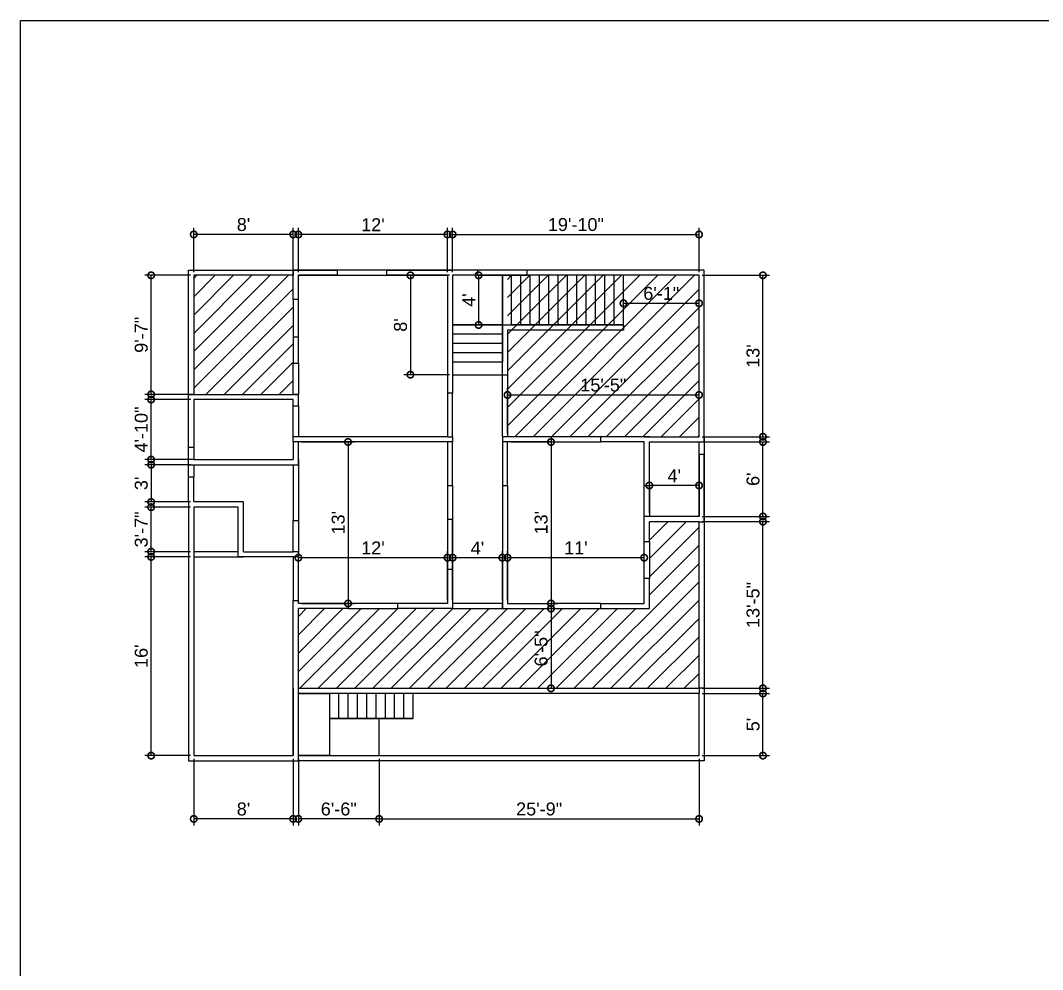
# Model space of a CAD drawing. Header units: feet. Extents: x -13107 to 0, y -39 to 1832.
# Drawn here: x -7755 to -6768, y 915 to 1832 of the extents above; entities that cross this region are included whole.
import ezdxf

# ---------------------------------------------------------------- set-up
doc = ezdxf.new("R2010")
doc.units = ezdxf.units.FT
doc.header["$MEASUREMENT"] = 0
for name, color, linetype in [('2d ciling', 52, 'Continuous'), ('2d doors', 82, 'Continuous'), ('2d stairs', 220, 'Continuous'), ('2d walls', 9, 'Continuous'), ('2d windows', 150, 'Continuous'), ('dimentions', 230, 'Continuous'), ('hatches', 40, 'Continuous')]:
    doc.layers.add(name, color=color, linetype=linetype)
doc.styles.get("Standard").update_dxf_attribs({"font": 'arial.ttf'})
doc.dimstyles.new('dimentions', dxfattribs={"dimscale": 5, "dimtxt": 2.5, "dimasz": 2.5, "dimexe": 1.25, "dimexo": 0.625, "dimtad": 1, "dimdec": 4, "dimzin": 0, "dimdsep": 46, "dimlunit": 4, "dimtxsty": 'Standard', "dimblk": 'DOTSMALL', "dimcen": 2.5, "dimadec": 0, "dimazin": 0, "dimtfac": 1, "dimtdec": 4, "dimtofl": 0, "dimtmove": 0, "dimatfit": 3, "dimfxl": 1, "dimtolj": 1, "dimtzin": 0, "dimarcsym": 0})
pattern_1 = [(45, (9353.665, 966.415), (-8.838835, 8.838835), [])]

# ---------------------------------------------------------------- blocks, each defined once
blk = doc.blocks.new('_DotSmall')
at = {"color": 0, "linetype": 'ByBlock', "const_width": 0.5}
blk.add_lwpolyline([(-0.0625, 0, 1), (0.0625, 0, 1)], format="xyb", close=True, dxfattribs=at)
blk = doc.blocks.new('*D164')
at = {"layer": 'Defpoints', "color": 0, "transparency": 16777216}
for p in [(-7408.25, 1121.8), (-7099.25, 1121.8), (-7099.25, 1060.64)]:
    blk.add_point(p, dxfattribs=at)
at = {"layer": 'dimentions', "color": 0, "lineweight": -2, "transparency": 16777216}
for p, q in [((-7408.25, 1118.67), (-7408.25, 1054.39)), ((-7099.25, 1118.67), (-7099.25, 1054.39)), ((-7408.25, 1060.64), (-7099.25, 1060.64))]:
    blk.add_line(p, q, dxfattribs=at)
at = {"layer": 'dimentions', "color": 0, "lineweight": -2, "transparency": 16777216, "xscale": 12.5, "yscale": 12.5, "zscale": 12.5, "rotation": 180}
blk.add_blockref('_DotSmall', (-7408.25, 1060.64), dxfattribs=at)
at = {"layer": 'dimentions', "color": 0, "lineweight": -2, "transparency": 16777216, "xscale": 12.5, "yscale": 12.5, "zscale": 12.5}
blk.add_blockref('_DotSmall', (-7099.25, 1060.64), dxfattribs=at)
at = {"layer": 'dimentions', "color": 0, "transparency": 16777216, "insert": (-7253.75, 1070.15), "char_height": 12.5, "attachment_point": 5}
blk.add_mtext('\\A1;25\'-9"', dxfattribs=at)
blk = doc.blocks.new('*D165')
at = {"layer": 'Defpoints', "color": 0, "transparency": 16777216}
for p in [(-7587.25, 1121.8), (-7491.25, 1121.8), (-7587.25, 1060.64)]:
    blk.add_point(p, dxfattribs=at)
at = {"layer": 'dimentions', "color": 0, "lineweight": -2, "transparency": 16777216}
for p, q in [((-7587.25, 1118.67), (-7587.25, 1054.39)), ((-7491.25, 1118.67), (-7491.25, 1054.39)), ((-7491.25, 1060.64), (-7587.25, 1060.64))]:
    blk.add_line(p, q, dxfattribs=at)
at = {"layer": 'dimentions', "color": 0, "lineweight": -2, "transparency": 16777216, "xscale": 12.5, "yscale": 12.5, "zscale": 12.5, "rotation": 180}
blk.add_blockref('_DotSmall', (-7587.25, 1060.64), dxfattribs=at)
at = {"layer": 'dimentions', "color": 0, "lineweight": -2, "transparency": 16777216, "xscale": 12.5, "yscale": 12.5, "zscale": 12.5}
blk.add_blockref('_DotSmall', (-7491.25, 1060.64), dxfattribs=at)
at = {"layer": 'dimentions', "color": 0, "transparency": 16777216, "insert": (-7539.25, 1070.15), "char_height": 12.5, "attachment_point": 5}
blk.add_mtext("\\A1;8'", dxfattribs=at)
blk = doc.blocks.new('*D166')
at = {"layer": 'Defpoints', "color": 0, "transparency": 16777216}
for p in [(-7099.25, 1181.8), (-7037.59, 1181.8), (-7099.25, 1121.8)]:
    blk.add_point(p, dxfattribs=at)
at = {"layer": 'dimentions', "color": 0, "lineweight": -2, "transparency": 16777216}
for p, q in [((-7096.13, 1181.8), (-7031.34, 1181.8)), ((-7037.59, 1121.8), (-7037.59, 1181.8)), ((-7096.13, 1121.8), (-7031.34, 1121.8))]:
    blk.add_line(p, q, dxfattribs=at)
at = {"layer": 'dimentions', "color": 0, "lineweight": -2, "transparency": 16777216, "xscale": 12.5, "yscale": 12.5, "zscale": 12.5}
for p, rotation in [((-7037.59, 1181.8), 90), ((-7037.59, 1121.8), 270)]:
    blk.add_blockref('_DotSmall', p, dxfattribs=dict(at, rotation=rotation))
at = {"layer": 'dimentions', "color": 0, "transparency": 16777216, "insert": (-7047.07, 1151.8), "char_height": 12.5, "attachment_point": 5, "rotation": 90}
blk.add_mtext("\\A1;5'", dxfattribs=at)
blk = doc.blocks.new('*D167')
at = {"layer": 'Defpoints', "color": 0, "transparency": 16777216}
for p in [(-7099.25, 1347.8), (-7037.59, 1347.8), (-7099.25, 1186.8)]:
    blk.add_point(p, dxfattribs=at)
at = {"layer": 'dimentions', "color": 0, "lineweight": -2, "transparency": 16777216}
for p, q in [((-7096.13, 1347.8), (-7031.34, 1347.8)), ((-7037.59, 1186.8), (-7037.59, 1347.8)), ((-7096.13, 1186.8), (-7031.34, 1186.8))]:
    blk.add_line(p, q, dxfattribs=at)
at = {"layer": 'dimentions', "color": 0, "lineweight": -2, "transparency": 16777216, "xscale": 12.5, "yscale": 12.5, "zscale": 12.5}
for p, rotation in [((-7037.59, 1347.8), 90), ((-7037.59, 1186.8), 270)]:
    blk.add_blockref('_DotSmall', p, dxfattribs=dict(at, rotation=rotation))
at = {"layer": 'dimentions', "color": 0, "transparency": 16777216, "insert": (-7047.1, 1267.3), "char_height": 12.5, "attachment_point": 5, "rotation": 90}
blk.add_mtext('\\A1;13\'-5"', dxfattribs=at)
blk = doc.blocks.new('*D168')
at = {"layer": 'Defpoints', "color": 0, "transparency": 16777216}
for p in [(-7099.25, 1424.8), (-7037.59, 1424.8), (-7099.25, 1352.8)]:
    blk.add_point(p, dxfattribs=at)
at = {"layer": 'dimentions', "color": 0, "lineweight": -2, "transparency": 16777216}
for p, q in [((-7096.13, 1424.8), (-7031.34, 1424.8)), ((-7037.59, 1352.8), (-7037.59, 1424.8)), ((-7096.13, 1352.8), (-7031.34, 1352.8))]:
    blk.add_line(p, q, dxfattribs=at)
at = {"layer": 'dimentions', "color": 0, "lineweight": -2, "transparency": 16777216, "xscale": 12.5, "yscale": 12.5, "zscale": 12.5}
for p, rotation in [((-7037.59, 1424.8), 90), ((-7037.59, 1352.8), 270)]:
    blk.add_blockref('_DotSmall', p, dxfattribs=dict(at, rotation=rotation))
at = {"layer": 'dimentions', "color": 0, "transparency": 16777216, "insert": (-7047.1, 1388.8), "char_height": 12.5, "attachment_point": 5, "rotation": 90}
blk.add_mtext("\\A1;6'", dxfattribs=at)
blk = doc.blocks.new('*D169')
at = {"layer": 'Defpoints', "color": 0, "transparency": 16777216}
for p in [(-7099.25, 1585.8), (-7037.59, 1585.8), (-7099.25, 1429.8)]:
    blk.add_point(p, dxfattribs=at)
at = {"layer": 'dimentions', "color": 0, "lineweight": -2, "transparency": 16777216}
for p, q in [((-7096.13, 1585.8), (-7031.34, 1585.8)), ((-7037.59, 1429.8), (-7037.59, 1585.8)), ((-7096.13, 1429.8), (-7031.34, 1429.8))]:
    blk.add_line(p, q, dxfattribs=at)
at = {"layer": 'dimentions', "color": 0, "lineweight": -2, "transparency": 16777216, "xscale": 12.5, "yscale": 12.5, "zscale": 12.5}
for p, rotation in [((-7037.59, 1585.8), 90), ((-7037.59, 1429.8), 270)]:
    blk.add_blockref('_DotSmall', p, dxfattribs=dict(at, rotation=rotation))
at = {"layer": 'dimentions', "color": 0, "transparency": 16777216, "insert": (-7047.1, 1507.8), "char_height": 12.5, "attachment_point": 5, "rotation": 90}
blk.add_mtext("\\A1;13'", dxfattribs=at)
blk = doc.blocks.new('*D170')
at = {"layer": 'Defpoints', "color": 0, "transparency": 16777216}
for p in [(-7284.25, 1312.99), (-7284.25, 1268.8), (-7152.25, 1268.8)]:
    blk.add_point(p, dxfattribs=at)
at = {"layer": 'dimentions', "color": 0, "lineweight": -2, "transparency": 16777216}
for p, q in [((-7284.25, 1271.92), (-7284.25, 1319.24)), ((-7152.25, 1312.99), (-7284.25, 1312.99)), ((-7152.25, 1271.92), (-7152.25, 1319.24))]:
    blk.add_line(p, q, dxfattribs=at)
at = {"layer": 'dimentions', "color": 0, "lineweight": -2, "transparency": 16777216, "xscale": 12.5, "yscale": 12.5, "zscale": 12.5, "rotation": 180}
blk.add_blockref('_DotSmall', (-7284.25, 1312.99), dxfattribs=at)
at = {"layer": 'dimentions', "color": 0, "lineweight": -2, "transparency": 16777216, "xscale": 12.5, "yscale": 12.5, "zscale": 12.5}
blk.add_blockref('_DotSmall', (-7152.25, 1312.99), dxfattribs=at)
at = {"layer": 'dimentions', "color": 0, "transparency": 16777216, "insert": (-7218.25, 1322.39), "char_height": 12.5, "attachment_point": 5}
blk.add_mtext("\\A1;11'", dxfattribs=at)
blk = doc.blocks.new('*D171')
at = {"layer": 'Defpoints', "color": 0, "transparency": 16777216}
for p in [(-7284.25, 1424.8), (-7284.25, 1268.8), (-7242.25, 1268.8)]:
    blk.add_point(p, dxfattribs=at)
at = {"layer": 'dimentions', "color": 0, "lineweight": -2, "transparency": 16777216}
for p, q in [((-7281.13, 1424.8), (-7236, 1424.8)), ((-7242.25, 1424.8), (-7242.25, 1268.8)), ((-7281.13, 1268.8), (-7236, 1268.8))]:
    blk.add_line(p, q, dxfattribs=at)
at = {"layer": 'dimentions', "color": 0, "lineweight": -2, "transparency": 16777216, "xscale": 12.5, "yscale": 12.5, "zscale": 12.5}
for p, rotation in [((-7242.25, 1424.8), 90), ((-7242.25, 1268.8), 270)]:
    blk.add_blockref('_DotSmall', p, dxfattribs=dict(at, rotation=rotation))
at = {"layer": 'dimentions', "color": 0, "transparency": 16777216, "insert": (-7251.76, 1346.8), "char_height": 12.5, "attachment_point": 5, "rotation": 90}
blk.add_mtext("\\A1;13'", dxfattribs=at)
blk = doc.blocks.new('*D172')
at = {"layer": 'Defpoints', "color": 0, "transparency": 16777216}
for p in [(-7337.25, 1312.99), (-7337.25, 1268.8), (-7289.25, 1268.8)]:
    blk.add_point(p, dxfattribs=at)
at = {"layer": 'dimentions', "color": 0, "lineweight": -2, "transparency": 16777216}
for p, q in [((-7337.25, 1271.92), (-7337.25, 1319.24)), ((-7289.25, 1312.99), (-7337.25, 1312.99)), ((-7289.25, 1271.92), (-7289.25, 1319.24))]:
    blk.add_line(p, q, dxfattribs=at)
at = {"layer": 'dimentions', "color": 0, "lineweight": -2, "transparency": 16777216, "xscale": 12.5, "yscale": 12.5, "zscale": 12.5, "rotation": 180}
blk.add_blockref('_DotSmall', (-7337.25, 1312.99), dxfattribs=at)
at = {"layer": 'dimentions', "color": 0, "lineweight": -2, "transparency": 16777216, "xscale": 12.5, "yscale": 12.5, "zscale": 12.5}
blk.add_blockref('_DotSmall', (-7289.25, 1312.99), dxfattribs=at)
at = {"layer": 'dimentions', "color": 0, "transparency": 16777216, "insert": (-7313.25, 1322.36), "char_height": 12.5, "attachment_point": 5}
blk.add_mtext("\\A1;4'", dxfattribs=at)
blk = doc.blocks.new('*D173')
at = {"layer": 'Defpoints', "color": 0, "transparency": 16777216}
for p in [(-7486.25, 1312.99), (-7486.25, 1268.8), (-7342.25, 1268.8)]:
    blk.add_point(p, dxfattribs=at)
at = {"layer": 'dimentions', "color": 0, "lineweight": -2, "transparency": 16777216}
for p, q in [((-7486.25, 1271.92), (-7486.25, 1319.24)), ((-7342.25, 1312.99), (-7486.25, 1312.99)), ((-7342.25, 1271.92), (-7342.25, 1319.24))]:
    blk.add_line(p, q, dxfattribs=at)
at = {"layer": 'dimentions', "color": 0, "lineweight": -2, "transparency": 16777216, "xscale": 12.5, "yscale": 12.5, "zscale": 12.5, "rotation": 180}
blk.add_blockref('_DotSmall', (-7486.25, 1312.99), dxfattribs=at)
at = {"layer": 'dimentions', "color": 0, "lineweight": -2, "transparency": 16777216, "xscale": 12.5, "yscale": 12.5, "zscale": 12.5}
blk.add_blockref('_DotSmall', (-7342.25, 1312.99), dxfattribs=at)
at = {"layer": 'dimentions', "color": 0, "transparency": 16777216, "insert": (-7414.25, 1322.39), "char_height": 12.5, "attachment_point": 5}
blk.add_mtext("\\A1;12'", dxfattribs=at)
blk = doc.blocks.new('*D174')
at = {"layer": 'Defpoints', "color": 0, "transparency": 16777216}
for p in [(-7486.25, 1424.8), (-7486.25, 1268.8), (-7438.25, 1268.8)]:
    blk.add_point(p, dxfattribs=at)
at = {"layer": 'dimentions', "color": 0, "lineweight": -2, "transparency": 16777216}
for p, q in [((-7483.13, 1424.8), (-7432, 1424.8)), ((-7438.25, 1424.8), (-7438.25, 1268.8)), ((-7483.13, 1268.8), (-7432, 1268.8))]:
    blk.add_line(p, q, dxfattribs=at)
at = {"layer": 'dimentions', "color": 0, "lineweight": -2, "transparency": 16777216, "xscale": 12.5, "yscale": 12.5, "zscale": 12.5}
for p, rotation in [((-7438.25, 1424.8), 90), ((-7438.25, 1268.8), 270)]:
    blk.add_blockref('_DotSmall', p, dxfattribs=dict(at, rotation=rotation))
at = {"layer": 'dimentions', "color": 0, "transparency": 16777216, "insert": (-7447.76, 1346.8), "char_height": 12.5, "attachment_point": 5, "rotation": 90}
blk.add_mtext("\\A1;13'", dxfattribs=at)
blk = doc.blocks.new('*D175')
at = {"layer": 'Defpoints', "color": 0, "transparency": 16777216}
for p in [(-7289.25, 1263.8), (-7289.25, 1186.8), (-7242.25, 1186.8)]:
    blk.add_point(p, dxfattribs=at)
at = {"layer": 'dimentions', "color": 0, "lineweight": -2, "transparency": 16777216}
for p, q in [((-7286.13, 1263.8), (-7236, 1263.8)), ((-7242.25, 1263.8), (-7242.25, 1186.8)), ((-7286.13, 1186.8), (-7236, 1186.8))]:
    blk.add_line(p, q, dxfattribs=at)
at = {"layer": 'dimentions', "color": 0, "lineweight": -2, "transparency": 16777216, "xscale": 12.5, "yscale": 12.5, "zscale": 12.5}
for p, rotation in [((-7242.25, 1263.8), 90), ((-7242.25, 1186.8), 270)]:
    blk.add_blockref('_DotSmall', p, dxfattribs=dict(at, rotation=rotation))
at = {"layer": 'dimentions', "color": 0, "transparency": 16777216, "insert": (-7251.76, 1225.3), "char_height": 12.5, "attachment_point": 5, "rotation": 90}
blk.add_mtext('\\A1;6\'-5"', dxfattribs=at)
blk = doc.blocks.new('*D176')
at = {"layer": 'Defpoints', "color": 0, "transparency": 16777216}
for p in [(-7486.25, 1121.8), (-7408.25, 1121.8), (-7486.25, 1060.64)]:
    blk.add_point(p, dxfattribs=at)
at = {"layer": 'dimentions', "color": 0, "lineweight": -2, "transparency": 16777216}
for p, q in [((-7486.25, 1118.67), (-7486.25, 1054.39)), ((-7408.25, 1118.67), (-7408.25, 1054.39)), ((-7408.25, 1060.64), (-7486.25, 1060.64))]:
    blk.add_line(p, q, dxfattribs=at)
at = {"layer": 'dimentions', "color": 0, "lineweight": -2, "transparency": 16777216, "xscale": 12.5, "yscale": 12.5, "zscale": 12.5, "rotation": 180}
blk.add_blockref('_DotSmall', (-7486.25, 1060.64), dxfattribs=at)
at = {"layer": 'dimentions', "color": 0, "lineweight": -2, "transparency": 16777216, "xscale": 12.5, "yscale": 12.5, "zscale": 12.5}
blk.add_blockref('_DotSmall', (-7408.25, 1060.64), dxfattribs=at)
at = {"layer": 'dimentions', "color": 0, "transparency": 16777216, "insert": (-7447.25, 1070.15), "char_height": 12.5, "attachment_point": 5}
blk.add_mtext('\\A1;6\'-6"', dxfattribs=at)
blk = doc.blocks.new('*D177')
at = {"layer": 'Defpoints', "color": 0, "transparency": 16777216}
for p in [(-7628.43, 1313.8), (-7587.25, 1313.8), (-7587.25, 1121.8)]:
    blk.add_point(p, dxfattribs=at)
at = {"layer": 'dimentions', "color": 0, "lineweight": -2, "transparency": 16777216}
for p, q in [((-7590.38, 1313.8), (-7634.68, 1313.8)), ((-7628.43, 1121.8), (-7628.43, 1313.8)), ((-7590.38, 1121.8), (-7634.68, 1121.8))]:
    blk.add_line(p, q, dxfattribs=at)
at = {"layer": 'dimentions', "color": 0, "lineweight": -2, "transparency": 16777216, "xscale": 12.5, "yscale": 12.5, "zscale": 12.5}
for p, rotation in [((-7628.43, 1313.8), 90), ((-7628.43, 1121.8), 270)]:
    blk.add_blockref('_DotSmall', p, dxfattribs=dict(at, rotation=rotation))
at = {"layer": 'dimentions', "color": 0, "transparency": 16777216, "insert": (-7637.94, 1217.8), "char_height": 12.5, "attachment_point": 5, "rotation": 90}
blk.add_mtext("\\A1;16'", dxfattribs=at)
blk = doc.blocks.new('*D178')
at = {"layer": 'Defpoints', "color": 0, "transparency": 16777216}
for p in [(-7587.25, 1625.27), (-7587.25, 1585.8), (-7491.25, 1585.8)]:
    blk.add_point(p, dxfattribs=at)
at = {"layer": 'dimentions', "color": 0, "lineweight": -2, "transparency": 16777216}
for p, q in [((-7587.25, 1588.92), (-7587.25, 1631.52)), ((-7491.25, 1588.92), (-7491.25, 1631.52)), ((-7491.25, 1625.27), (-7587.25, 1625.27))]:
    blk.add_line(p, q, dxfattribs=at)
at = {"layer": 'dimentions', "color": 0, "lineweight": -2, "transparency": 16777216, "xscale": 12.5, "yscale": 12.5, "zscale": 12.5, "rotation": 180}
blk.add_blockref('_DotSmall', (-7587.25, 1625.27), dxfattribs=at)
at = {"layer": 'dimentions', "color": 0, "lineweight": -2, "transparency": 16777216, "xscale": 12.5, "yscale": 12.5, "zscale": 12.5}
blk.add_blockref('_DotSmall', (-7491.25, 1625.27), dxfattribs=at)
at = {"layer": 'dimentions', "color": 0, "transparency": 16777216, "insert": (-7539.25, 1634.77), "char_height": 12.5, "attachment_point": 5}
blk.add_mtext("\\A1;8'", dxfattribs=at)
blk = doc.blocks.new('*D179')
at = {"layer": 'Defpoints', "color": 0, "transparency": 16777216}
for p in [(-7486.25, 1625.27), (-7486.25, 1585.8), (-7342.25, 1585.8)]:
    blk.add_point(p, dxfattribs=at)
at = {"layer": 'dimentions', "color": 0, "lineweight": -2, "transparency": 16777216}
for p, q in [((-7486.25, 1588.92), (-7486.25, 1631.52)), ((-7342.25, 1588.92), (-7342.25, 1631.52)), ((-7342.25, 1625.27), (-7486.25, 1625.27))]:
    blk.add_line(p, q, dxfattribs=at)
at = {"layer": 'dimentions', "color": 0, "lineweight": -2, "transparency": 16777216, "xscale": 12.5, "yscale": 12.5, "zscale": 12.5, "rotation": 180}
blk.add_blockref('_DotSmall', (-7486.25, 1625.27), dxfattribs=at)
at = {"layer": 'dimentions', "color": 0, "lineweight": -2, "transparency": 16777216, "xscale": 12.5, "yscale": 12.5, "zscale": 12.5}
blk.add_blockref('_DotSmall', (-7342.25, 1625.27), dxfattribs=at)
at = {"layer": 'dimentions', "color": 0, "transparency": 16777216, "insert": (-7414.25, 1634.67), "char_height": 12.5, "attachment_point": 5}
blk.add_mtext("\\A1;12'", dxfattribs=at)
blk = doc.blocks.new('*D180')
at = {"layer": 'Defpoints', "color": 0, "transparency": 16777216}
for p in [(-7099.25, 1625.27), (-7337.25, 1585.8), (-7099.25, 1585.8)]:
    blk.add_point(p, dxfattribs=at)
at = {"layer": 'dimentions', "color": 0, "lineweight": -2, "transparency": 16777216}
for p, q in [((-7337.25, 1588.92), (-7337.25, 1631.52)), ((-7099.25, 1588.92), (-7099.25, 1631.52)), ((-7337.25, 1625.27), (-7099.25, 1625.27))]:
    blk.add_line(p, q, dxfattribs=at)
at = {"layer": 'dimentions', "color": 0, "lineweight": -2, "transparency": 16777216, "xscale": 12.5, "yscale": 12.5, "zscale": 12.5, "rotation": 180}
blk.add_blockref('_DotSmall', (-7337.25, 1625.27), dxfattribs=at)
at = {"layer": 'dimentions', "color": 0, "lineweight": -2, "transparency": 16777216, "xscale": 12.5, "yscale": 12.5, "zscale": 12.5}
blk.add_blockref('_DotSmall', (-7099.25, 1625.27), dxfattribs=at)
at = {"layer": 'dimentions', "color": 0, "transparency": 16777216, "insert": (-7218.25, 1634.77), "char_height": 12.5, "attachment_point": 5}
blk.add_mtext('\\A1;19\'-10"', dxfattribs=at)
blk = doc.blocks.new('*D181')
at = {"layer": 'Defpoints', "color": 0, "transparency": 16777216}
for p in [(-7337.25, 1585.8), (-7378.04, 1489.8), (-7337.25, 1489.8)]:
    blk.add_point(p, dxfattribs=at)
at = {"layer": 'dimentions', "color": 0, "lineweight": -2, "transparency": 16777216}
for p, q in [((-7340.38, 1585.8), (-7384.29, 1585.8)), ((-7378.04, 1585.8), (-7378.04, 1489.8)), ((-7340.38, 1489.8), (-7384.29, 1489.8))]:
    blk.add_line(p, q, dxfattribs=at)
at = {"layer": 'dimentions', "color": 0, "lineweight": -2, "transparency": 16777216, "xscale": 12.5, "yscale": 12.5, "zscale": 12.5}
for p, rotation in [((-7378.04, 1585.8), 90), ((-7378.04, 1489.8), 270)]:
    blk.add_blockref('_DotSmall', p, dxfattribs=dict(at, rotation=rotation))
at = {"layer": 'dimentions', "color": 0, "transparency": 16777216, "insert": (-7387.55, 1537.8), "char_height": 12.5, "attachment_point": 5, "rotation": 90}
blk.add_mtext("\\A1;8'", dxfattribs=at)
blk = doc.blocks.new('*D182')
at = {"layer": 'Defpoints', "color": 0, "transparency": 16777216}
for p in [(-7099.25, 1558.76), (-7172.25, 1532.8), (-7099.25, 1532.8)]:
    blk.add_point(p, dxfattribs=at)
at = {"layer": 'dimentions', "color": 0, "lineweight": -2, "transparency": 16777216}
for p, q in [((-7172.25, 1535.92), (-7172.25, 1565.01)), ((-7099.25, 1535.92), (-7099.25, 1565.01)), ((-7172.25, 1558.76), (-7099.25, 1558.76))]:
    blk.add_line(p, q, dxfattribs=at)
at = {"layer": 'dimentions', "color": 0, "lineweight": -2, "transparency": 16777216, "xscale": 12.5, "yscale": 12.5, "zscale": 12.5, "rotation": 180}
blk.add_blockref('_DotSmall', (-7172.25, 1558.76), dxfattribs=at)
at = {"layer": 'dimentions', "color": 0, "lineweight": -2, "transparency": 16777216, "xscale": 12.5, "yscale": 12.5, "zscale": 12.5}
blk.add_blockref('_DotSmall', (-7099.25, 1558.76), dxfattribs=at)
at = {"layer": 'dimentions', "color": 0, "transparency": 16777216, "insert": (-7135.75, 1568.27), "char_height": 12.5, "attachment_point": 5}
blk.add_mtext('\\A1;6\'-1"', dxfattribs=at)
blk = doc.blocks.new('*D183')
at = {"layer": 'Defpoints', "color": 0, "transparency": 16777216}
for p in [(-7099.25, 1470.21), (-7284.25, 1429.8), (-7099.25, 1429.8)]:
    blk.add_point(p, dxfattribs=at)
at = {"layer": 'dimentions', "color": 0, "lineweight": -2, "transparency": 16777216}
for p, q in [((-7284.25, 1432.92), (-7284.25, 1476.46)), ((-7099.25, 1432.92), (-7099.25, 1476.46)), ((-7284.25, 1470.21), (-7099.25, 1470.21))]:
    blk.add_line(p, q, dxfattribs=at)
at = {"layer": 'dimentions', "color": 0, "lineweight": -2, "transparency": 16777216, "xscale": 12.5, "yscale": 12.5, "zscale": 12.5, "rotation": 180}
blk.add_blockref('_DotSmall', (-7284.25, 1470.21), dxfattribs=at)
at = {"layer": 'dimentions', "color": 0, "lineweight": -2, "transparency": 16777216, "xscale": 12.5, "yscale": 12.5, "zscale": 12.5}
blk.add_blockref('_DotSmall', (-7099.25, 1470.21), dxfattribs=at)
at = {"layer": 'dimentions', "color": 0, "transparency": 16777216, "insert": (-7191.75, 1479.72), "char_height": 12.5, "attachment_point": 5}
blk.add_mtext('\\A1;15\'-5"', dxfattribs=at)
blk = doc.blocks.new('*D184')
at = {"layer": 'Defpoints', "color": 0, "transparency": 16777216}
for p in [(-7147.25, 1382.8), (-7147.25, 1352.8), (-7099.25, 1352.8)]:
    blk.add_point(p, dxfattribs=at)
at = {"layer": 'dimentions', "color": 0, "lineweight": -2, "transparency": 16777216}
for p, q in [((-7147.25, 1355.92), (-7147.25, 1389.05)), ((-7099.25, 1382.8), (-7147.25, 1382.8)), ((-7099.25, 1355.92), (-7099.25, 1389.05))]:
    blk.add_line(p, q, dxfattribs=at)
at = {"layer": 'dimentions', "color": 0, "lineweight": -2, "transparency": 16777216, "xscale": 12.5, "yscale": 12.5, "zscale": 12.5, "rotation": 180}
blk.add_blockref('_DotSmall', (-7147.25, 1382.8), dxfattribs=at)
at = {"layer": 'dimentions', "color": 0, "lineweight": -2, "transparency": 16777216, "xscale": 12.5, "yscale": 12.5, "zscale": 12.5}
blk.add_blockref('_DotSmall', (-7099.25, 1382.8), dxfattribs=at)
at = {"layer": 'dimentions', "color": 0, "transparency": 16777216, "insert": (-7123.25, 1392.17), "char_height": 12.5, "attachment_point": 5}
blk.add_mtext("\\A1;4'", dxfattribs=at)
blk = doc.blocks.new('*D185')
at = {"layer": 'Defpoints', "color": 0, "transparency": 16777216}
for p in [(-7289.25, 1585.8), (-7312.19, 1537.8), (-7289.25, 1537.8)]:
    blk.add_point(p, dxfattribs=at)
at = {"layer": 'dimentions', "color": 0, "lineweight": -2, "transparency": 16777216}
for p, q in [((-7292.38, 1585.8), (-7318.44, 1585.8)), ((-7312.19, 1585.8), (-7312.19, 1537.8)), ((-7292.38, 1537.8), (-7318.44, 1537.8))]:
    blk.add_line(p, q, dxfattribs=at)
at = {"layer": 'dimentions', "color": 0, "lineweight": -2, "transparency": 16777216, "xscale": 12.5, "yscale": 12.5, "zscale": 12.5}
for p, rotation in [((-7312.19, 1585.8), 90), ((-7312.19, 1537.8), 270)]:
    blk.add_blockref('_DotSmall', p, dxfattribs=dict(at, rotation=rotation))
at = {"layer": 'dimentions', "color": 0, "transparency": 16777216, "insert": (-7321.56, 1561.8), "char_height": 12.5, "attachment_point": 5, "rotation": 90}
blk.add_mtext("\\A1;4'", dxfattribs=at)
blk = doc.blocks.new('*D209')
at = {"layer": 'Defpoints', "color": 0, "transparency": 16777216}
for p in [(-7628.43, 1361.8), (-7587.25, 1361.8), (-7587.25, 1318.8)]:
    blk.add_point(p, dxfattribs=at)
at = {"layer": 'dimentions', "color": 0, "lineweight": -2, "transparency": 16777216}
for p, q in [((-7590.38, 1361.8), (-7634.68, 1361.8)), ((-7628.43, 1318.8), (-7628.43, 1361.8)), ((-7590.38, 1318.8), (-7634.68, 1318.8))]:
    blk.add_line(p, q, dxfattribs=at)
at = {"layer": 'dimentions', "color": 0, "lineweight": -2, "transparency": 16777216, "xscale": 12.5, "yscale": 12.5, "zscale": 12.5}
for p, rotation in [((-7628.43, 1361.8), 90), ((-7628.43, 1318.8), 270)]:
    blk.add_blockref('_DotSmall', p, dxfattribs=dict(at, rotation=rotation))
at = {"layer": 'dimentions', "color": 0, "transparency": 16777216, "insert": (-7637.94, 1340.3), "char_height": 12.5, "attachment_point": 5, "rotation": 90}
blk.add_mtext('\\A1;3\'-7"', dxfattribs=at)
blk = doc.blocks.new('*D210')
at = {"layer": 'Defpoints', "color": 0, "transparency": 16777216}
for p in [(-7587.25, 1402.8), (-7628.43, 1366.8), (-7587.25, 1366.8)]:
    blk.add_point(p, dxfattribs=at)
at = {"layer": 'dimentions', "color": 0, "lineweight": -2, "transparency": 16777216}
for p, q in [((-7590.38, 1402.8), (-7634.68, 1402.8)), ((-7628.43, 1402.8), (-7628.43, 1366.8)), ((-7590.38, 1366.8), (-7634.68, 1366.8))]:
    blk.add_line(p, q, dxfattribs=at)
at = {"layer": 'dimentions', "color": 0, "lineweight": -2, "transparency": 16777216, "xscale": 12.5, "yscale": 12.5, "zscale": 12.5}
for p, rotation in [((-7628.43, 1402.8), 90), ((-7628.43, 1366.8), 270)]:
    blk.add_blockref('_DotSmall', p, dxfattribs=dict(at, rotation=rotation))
at = {"layer": 'dimentions', "color": 0, "transparency": 16777216, "insert": (-7637.94, 1384.8), "char_height": 12.5, "attachment_point": 5, "rotation": 90}
blk.add_mtext("\\A1;3'", dxfattribs=at)
blk = doc.blocks.new('*D211')
at = {"layer": 'Defpoints', "color": 0, "transparency": 16777216}
for p in [(-7628.43, 1465.8), (-7587.07, 1465.8), (-7587.25, 1407.8)]:
    blk.add_point(p, dxfattribs=at)
at = {"layer": 'dimentions', "color": 0, "lineweight": -2, "transparency": 16777216}
for p, q in [((-7590.19, 1465.8), (-7634.68, 1465.8)), ((-7628.43, 1407.8), (-7628.43, 1465.8)), ((-7590.38, 1407.8), (-7634.68, 1407.8))]:
    blk.add_line(p, q, dxfattribs=at)
at = {"layer": 'dimentions', "color": 0, "lineweight": -2, "transparency": 16777216, "xscale": 12.5, "yscale": 12.5, "zscale": 12.5}
for p, rotation in [((-7628.43, 1465.8), 90), ((-7628.43, 1407.8), 270)]:
    blk.add_blockref('_DotSmall', p, dxfattribs=dict(at, rotation=rotation))
at = {"layer": 'dimentions', "color": 0, "transparency": 16777216, "insert": (-7637.94, 1436.8), "char_height": 12.5, "attachment_point": 5, "rotation": 90}
blk.add_mtext('\\A1;4\'-10"', dxfattribs=at)
blk = doc.blocks.new('*D212')
at = {"layer": 'Defpoints', "color": 0, "transparency": 16777216}
for p in [(-7628.43, 1585.8), (-7587.25, 1585.8), (-7587.25, 1470.8)]:
    blk.add_point(p, dxfattribs=at)
at = {"layer": 'dimentions', "color": 0, "lineweight": -2, "transparency": 16777216}
for p, q in [((-7590.38, 1585.8), (-7634.68, 1585.8)), ((-7628.43, 1470.8), (-7628.43, 1585.8)), ((-7590.38, 1470.8), (-7634.68, 1470.8))]:
    blk.add_line(p, q, dxfattribs=at)
at = {"layer": 'dimentions', "color": 0, "lineweight": -2, "transparency": 16777216, "xscale": 12.5, "yscale": 12.5, "zscale": 12.5}
for p, rotation in [((-7628.43, 1585.8), 90), ((-7628.43, 1470.8), 270)]:
    blk.add_blockref('_DotSmall', p, dxfattribs=dict(at, rotation=rotation))
at = {"layer": 'dimentions', "color": 0, "transparency": 16777216, "insert": (-7637.94, 1528.3), "char_height": 12.5, "attachment_point": 5, "rotation": 90}
blk.add_mtext('\\A1;9\'-7"', dxfattribs=at)

msp = doc.modelspace()

# ---------------------------------------------------------------- hatches: boundary and pattern name
at = {"layer": 'hatches', "transparency": 33554521}
h = msp.add_hatch(dxfattribs=at)
h.set_pattern_fill('ANSI31', color=256, scale=100)
h.set_pattern_definition([(45, (5461.251, 966.415), (-8.838835, 8.838835), [])])
h.paths.add_polyline_path([(-7491.25092, 1470.79976), (-7491.25092, 1500.79976), (-7491.25092, 1526.29976), (-7491.25092, 1562.29976), (-7491.25092, 1585.79976), (-7587.25092, 1585.79976), (-7587.25092, 1470.79976)])
h = msp.add_hatch(dxfattribs=at)
h.set_pattern_fill('ANSI31', color=256, scale=100)
h.set_pattern_definition(pattern_1)
h.paths.add_polyline_path([(-7099.25092, 1585.79976), (-7284.25092, 1585.79976), (-7284.25092, 1489.79976), (-7284.25092, 1429.79976), (-7147.25092, 1429.79976), (-7099.25092, 1429.79976)])
h = msp.add_hatch(dxfattribs=at)
h.set_pattern_fill('ANSI31', color=256, scale=100)
h.set_pattern_definition(pattern_1)
h.paths.add_polyline_path([(-7099.25092, 1347.79976), (-7147.25092, 1347.79976), (-7147.25092, 1263.79976), (-7289.25092, 1263.79976), (-7337.25092, 1263.79976), (-7486.25092, 1263.79976), (-7486.25092, 1186.79976), (-7099.25092, 1186.79976)])

# ---------------------------------------------------------------- linework, layer by layer
at = {"layer": '2d ciling'}
for points in [[(-7592.25092, 1590.79976), (-7491.25092, 1590.79976), (-7491.25092, 1585.79976), (-7587.25092, 1585.79976), (-7587.25092, 1470.79976), (-7592.25092, 1470.79976)], [(-7284.25092, 1489.79976), (-7284.25092, 1429.79976), (-7289.25092, 1429.79976), (-7289.25092, 1489.79976)], [(-7094.25092, 1347.79976), (-7094.25092, 1186.79976), (-7099.25092, 1186.79976), (-7099.25092, 1347.79976)], [(-7486.25092, 1186.79976), (-7099.25092, 1186.79976), (-7099.25092, 1181.79976), (-7486.25092, 1181.79976)], [(-7486.25092, 1181.79976), (-7456.25092, 1181.79976), (-7456.25092, 1121.79976), (-7486.25092, 1121.79976)]]:
    msp.add_lwpolyline(points, close=True, dxfattribs=at)
msp.add_lwpolyline([(-7094.25092, 1186.79976), (-7094.25092, 1116.79976), (-7486.25092, 1116.79976), (-7486.25092, 1121.79976), (-7099.25092, 1121.79976), (-7099.25092, 1181.79976)], dxfattribs=at)
at = {"layer": '2d doors'}
for points in [[(-7486.25092, 1470.79976), (-7491.25092, 1470.79976), (-7491.25092, 1500.79976), (-7486.25092, 1500.79976)], [(-7337.25092, 1471.79976), (-7342.25092, 1471.79976), (-7342.25092, 1429.79976), (-7337.25092, 1429.79976)], [(-7486.25092, 1429.79976), (-7491.25092, 1429.79976), (-7491.25092, 1459.79976), (-7486.25092, 1459.79976)], [(-7337.25092, 1424.79976), (-7342.25092, 1424.79976), (-7342.25092, 1382.79976), (-7337.25092, 1382.79976)], [(-7284.25092, 1424.79976), (-7289.25092, 1424.79976), (-7289.25092, 1382.79976), (-7284.25092, 1382.79976)], [(-7147.25092, 1352.79976), (-7152.25092, 1352.79976), (-7152.25092, 1382.79976), (-7147.25092, 1382.79976)], [(-7486.25092, 1318.79976), (-7491.25092, 1318.79976), (-7491.25092, 1348.79976), (-7486.25092, 1348.79976)], [(-7544.25092, 1318.79976), (-7587.25092, 1318.79976), (-7587.25092, 1313.79976), (-7544.25092, 1313.79976)], [(-7491.25092, 1271.79976), (-7486.25092, 1271.79976), (-7486.25092, 1313.79976), (-7491.25092, 1313.79976)], [(-7337.25092, 1263.79976), (-7289.25092, 1263.79976), (-7289.25092, 1268.79976), (-7337.25092, 1268.79976)]]:
    msp.add_lwpolyline(points, close=True, dxfattribs=at)
at = {"layer": '2d stairs'}
for p, q in [((-7280.25092, 1537.79976), (-7280.25092, 1585.79976)), ((-7271.25092, 1537.79976), (-7271.25092, 1585.79976)), ((-7262.25092, 1537.79976), (-7262.25092, 1585.79976)), ((-7253.25092, 1537.79976), (-7253.25092, 1585.79976)), ((-7244.25092, 1537.79976), (-7244.25092, 1585.79976)), ((-7235.25092, 1537.79976), (-7235.25092, 1585.79976)), ((-7226.25092, 1537.79976), (-7226.25092, 1585.79976)), ((-7217.25092, 1537.79976), (-7217.25092, 1585.79976)), ((-7208.25092, 1537.79976), (-7208.25092, 1585.79976)), ((-7199.25092, 1537.79976), (-7199.25092, 1585.79976)), ((-7190.25092, 1537.79976), (-7190.25092, 1585.79976)), ((-7181.25092, 1537.79976), (-7181.25092, 1585.79976)), ((-7289.25092, 1537.79976), (-7289.25092, 1528.79976)), ((-7172.25092, 1532.79976), (-7284.25092, 1532.79976)), ((-7284.25092, 1532.79976), (-7284.25092, 1489.79976)), ((-7271.25092, 1537.79976), (-7280.25092, 1537.79976)), ((-7262.25092, 1537.79976), (-7271.25092, 1537.79976)), ((-7253.25092, 1537.79976), (-7262.25092, 1537.79976)), ((-7244.25092, 1537.79976), (-7253.25092, 1537.79976)), ((-7235.25092, 1537.79976), (-7244.25092, 1537.79976)), ((-7226.25092, 1537.79976), (-7235.25092, 1537.79976)), ((-7217.25092, 1537.79976), (-7226.25092, 1537.79976)), ((-7208.25092, 1537.79976), (-7217.25092, 1537.79976)), ((-7199.25092, 1537.79976), (-7208.25092, 1537.79976)), ((-7190.25092, 1537.79976), (-7199.25092, 1537.79976)), ((-7181.25092, 1537.79976), (-7190.25092, 1537.79976)), ((-7172.25092, 1537.79976), (-7181.25092, 1537.79976)), ((-7172.25092, 1537.79976), (-7172.25092, 1532.79976)), ((-7289.25092, 1528.79976), (-7337.25092, 1528.79976)), ((-7289.25092, 1528.79976), (-7289.25092, 1519.79976)), ((-7289.25092, 1519.79976), (-7337.25092, 1519.79976)), ((-7289.25092, 1510.79976), (-7337.25092, 1510.79976)), ((-7289.25092, 1519.79976), (-7289.25092, 1510.79976)), ((-7289.25092, 1510.79976), (-7289.25092, 1501.79976)), ((-7289.25092, 1501.79976), (-7337.25092, 1501.79976)), ((-7289.25092, 1489.79976), (-7284.25092, 1489.79976)), ((-7447.25092, 1157.79976), (-7447.25092, 1181.79976)), ((-7438.25092, 1157.79976), (-7438.25092, 1181.79976)), ((-7429.25092, 1157.79976), (-7429.25092, 1181.79976)), ((-7420.25092, 1157.79976), (-7420.25092, 1181.79976)), ((-7411.25092, 1157.79976), (-7411.25092, 1181.79976)), ((-7402.25092, 1157.79976), (-7402.25092, 1181.79976)), ((-7393.25092, 1157.79976), (-7393.25092, 1181.79976)), ((-7384.25092, 1157.79976), (-7384.25092, 1181.79976)), ((-7438.25092, 1157.79976), (-7447.25092, 1157.79976)), ((-7429.25092, 1157.79976), (-7438.25092, 1157.79976)), ((-7420.25092, 1157.79976), (-7429.25092, 1157.79976)), ((-7411.25092, 1157.79976), (-7420.25092, 1157.79976)), ((-7402.25092, 1157.79976), (-7411.25092, 1157.79976)), ((-7393.25092, 1157.79976), (-7402.25092, 1157.79976)), ((-7384.25092, 1157.79976), (-7393.25092, 1157.79976)), ((-7375.25092, 1157.79976), (-7384.25092, 1157.79976))]:
    msp.add_line(p, q, dxfattribs=at)
for points in [[(-7337.25092, 1537.79976), (-7289.25092, 1537.79976), (-7289.25092, 1585.79976), (-7337.25092, 1585.79976)], [(-7289.25092, 1537.79976), (-7172.25092, 1537.79976), (-7172.25092, 1585.79976), (-7289.25092, 1585.79976)], [(-7337.25092, 1489.79976), (-7289.25092, 1489.79976), (-7289.25092, 1537.79976), (-7337.25092, 1537.79976)], [(-7456.25092, 1157.79976), (-7375.25092, 1157.79976), (-7375.25092, 1181.79976), (-7456.25092, 1181.79976)], [(-7456.25092, 1121.79976), (-7408.25092, 1121.79976), (-7408.25092, 1157.79976), (-7456.25092, 1157.79976)]]:
    msp.add_lwpolyline(points, close=True, dxfattribs=at)
at = {"layer": '2d walls'}
for p, q in [((-7491.25092, 1585.79976), (-7491.25092, 1590.79976)), ((-7491.25092, 1526.29976), (-7491.25092, 1500.79976)), ((-7486.25092, 1500.79976), (-7486.25092, 1526.29976)), ((-7592.25092, 1470.79976), (-7486.25092, 1470.79976)), ((-7592.25092, 1419.79976), (-7592.25092, 1470.79976)), ((-7491.25092, 1465.79976), (-7587.25092, 1465.79976)), ((-7587.25092, 1465.79976), (-7587.06928, 1465.79976)), ((-7587.25092, 1465.79976), (-7587.25092, 1419.79976)), ((-7491.25092, 1429.79976), (-7491.25092, 1465.79976)), ((-7486.25092, 1459.79976), (-7486.25092, 1470.79976)), ((-7491.25092, 1424.79976), (-7491.25092, 1407.79976)), ((-7486.25092, 1402.79976), (-7486.25092, 1424.79976)), ((-7592.25092, 1402.79976), (-7592.25092, 1407.79976)), ((-7587.25092, 1407.79976), (-7491.25092, 1407.79976)), ((-7587.25092, 1402.79976), (-7486.25092, 1402.79976)), ((-7491.25092, 1402.79976), (-7491.25092, 1348.79976)), ((-7486.25092, 1407.79976), (-7486.25092, 1348.79976)), ((-7592.25092, 1366.79976), (-7592.25092, 1390.79976)), ((-7587.25092, 1366.79976), (-7587.25092, 1390.79976)), ((-7099.25092, 1347.79976), (-7094.25092, 1347.79976)), ((-7539.25092, 1318.79976), (-7491.25092, 1318.79976)), ((-7486.25092, 1318.79976), (-7486.25092, 1312.98726)), ((-7486.25092, 1181.79976), (-7486.25092, 1186.79976))]:
    msp.add_line(p, q, dxfattribs=at)
msp.add_lwpolyline([(-7754.65576, 1832.03483), (-5684.37087, 1832.03483), (-5684.37087, 896.37649), (-7754.65576, 896.37649)], close=True, dxfattribs=at)
for points in [[(-7448.65397, 1590.79976), (-7491.25092, 1590.79976)], [(-7486.25092, 1590.79976), (-7491.25092, 1590.79976)], [(-7491.25092, 1562.29976), (-7491.25092, 1590.79976), (-7448.65397, 1590.79976)], [(-7313.25092, 1590.79976), (-7400.65397, 1590.79976)], [(-7400.65397, 1590.79976), (-7337.25092, 1590.79976)], [(-7094.25092, 1424.79976), (-7094.25092, 1590.79976), (-7265.25092, 1590.79976)], [(-7491.25092, 1562.29976), (-7491.25092, 1585.79976)], [(-7448.65397, 1585.79976), (-7486.25092, 1585.79976)], [(-7486.25092, 1562.29976), (-7486.25092, 1585.79976)], [(-7486.25092, 1562.29976), (-7486.25092, 1585.79976), (-7448.65397, 1585.79976)], [(-7342.25092, 1585.79976), (-7400.65397, 1585.79976)], [(-7400.65397, 1585.79976), (-7342.25092, 1585.79976), (-7342.25092, 1471.79976)], [(-7313.25092, 1585.79976), (-7337.25092, 1585.79976)], [(-7337.25092, 1585.79976), (-7337.25092, 1471.79976)], [(-7099.25092, 1429.79976), (-7099.25092, 1585.79976), (-7265.25092, 1585.79976)], [(-7337.25092, 1429.79976), (-7337.25092, 1424.79976), (-7491.25092, 1424.79976), (-7491.25092, 1429.79976)], [(-7342.25092, 1429.79976), (-7486.25092, 1429.79976)], [(-7242.25092, 1429.79976), (-7289.25092, 1429.79976), (-7289.25092, 1424.79976)], [(-7242.25092, 1424.79976), (-7284.25092, 1424.79976)], [(-7147.25092, 1429.79976), (-7194.25092, 1429.79976)], [(-7152.25092, 1382.79976), (-7152.25092, 1424.79976), (-7194.25092, 1424.79976)], [(-7152.25092, 1429.79976), (-7099.25092, 1429.79976)], [(-7152.25092, 1382.79976), (-7152.25092, 1424.79976)], [(-7147.25092, 1382.79976), (-7147.25092, 1424.79976)], [(-7147.25092, 1382.79976), (-7147.25092, 1424.79976), (-7099.25092, 1424.79976)], [(-7094.25092, 1429.79976), (-7094.25092, 1424.79976)], [(-7099.25092, 1412.79976), (-7099.25092, 1352.79976), (-7147.25092, 1352.79976)], [(-7099.25092, 1352.79976), (-7099.25092, 1412.79976)], [(-7094.25092, 1347.79976), (-7094.25092, 1412.79976)], [(-7094.25092, 1412.79976), (-7094.25092, 1347.79976)], [(-7342.25092, 1382.79976), (-7342.25092, 1268.79976), (-7390.25092, 1268.79976)], [(-7337.25092, 1382.79976), (-7337.25092, 1263.79976), (-7390.25092, 1263.79976)], [(-7289.25092, 1382.79976), (-7289.25092, 1263.79976), (-7242.25092, 1263.79976)], [(-7284.25092, 1382.79976), (-7284.25092, 1268.79976), (-7242.25092, 1268.79976)], [(-7592.25092, 1366.79976), (-7592.25092, 1313.79976)], [(-7539.25092, 1318.79976), (-7539.25092, 1366.79976), (-7587.25092, 1366.79976)], [(-7544.25092, 1318.79976), (-7544.25092, 1361.79976), (-7587.25092, 1361.79976), (-7587.25092, 1318.79976)], [(-7152.25092, 1328.79976), (-7152.25092, 1352.79976)], [(-7152.25092, 1347.79976), (-7152.25092, 1352.79976)], [(-7147.25092, 1328.79976), (-7147.25092, 1347.79976)], [(-7099.25092, 1347.79976), (-7147.25092, 1347.79976)], [(-7592.25092, 1318.79976), (-7592.25092, 1116.79976), (-7486.25092, 1116.79976)], [(-7592.25092, 1318.79976), (-7592.25092, 1313.79976)], [(-7587.25092, 1313.79976), (-7587.25092, 1121.79976), (-7491.25092, 1121.79976)], [(-7587.25092, 1313.79976), (-7587.25092, 1121.79976), (-7491.25092, 1121.79976), (-7491.25092, 1271.79976)], [(-7491.25092, 1313.79976), (-7544.25092, 1313.79976)], [(-7544.25092, 1313.79976), (-7539.25092, 1313.79976)], [(-7194.25092, 1268.79976), (-7152.25092, 1268.79976), (-7152.25092, 1292.79976)], [(-7194.25092, 1263.79976), (-7147.25092, 1263.79976), (-7147.25092, 1292.79976)], [(-7491.25092, 1263.79976), (-7491.25092, 1271.79976)], [(-7486.25092, 1268.79976), (-7486.25092, 1271.79976)], [(-7438.25092, 1268.79976), (-7486.25092, 1268.79976), (-7486.25092, 1271.79976)], [(-7486.25092, 1186.79976), (-7486.25092, 1263.79976)], [(-7438.25092, 1263.79976), (-7486.25092, 1263.79976)], [(-7491.25092, 1186.79976), (-7491.25092, 1121.79976)], [(-7491.25092, 1116.79976), (-7486.25092, 1116.79976)]]:
    msp.add_lwpolyline(points, dxfattribs=at)
at = {"layer": '2d windows'}
for points in [[(-7448.65397, 1585.79976), (-7400.65397, 1585.79976), (-7400.65397, 1590.79976), (-7448.65397, 1590.79976)], [(-7313.25092, 1585.79976), (-7265.25092, 1585.79976), (-7265.25092, 1590.79976), (-7313.25092, 1590.79976)], [(-7486.25092, 1562.29976), (-7491.25092, 1562.29976), (-7491.25092, 1526.29976), (-7486.25092, 1526.29976)], [(-7242.25092, 1424.79976), (-7194.25092, 1424.79976), (-7194.25092, 1429.79976), (-7242.25092, 1429.79976)], [(-7099.25092, 1424.79976), (-7094.25092, 1424.79976), (-7094.25092, 1412.79976), (-7099.25092, 1412.79976)], [(-7587.25092, 1407.79976), (-7592.25092, 1407.79976), (-7592.25092, 1419.79976), (-7587.25092, 1419.79976)], [(-7587.25092, 1390.79976), (-7592.25092, 1390.79976), (-7592.25092, 1402.79976), (-7587.25092, 1402.79976)], [(-7342.25092, 1349.79976), (-7342.25092, 1301.79976), (-7337.25092, 1301.79976), (-7337.25092, 1349.79976)], [(-7147.25092, 1292.79976), (-7152.25092, 1292.79976), (-7152.25092, 1328.79976), (-7147.25092, 1328.79976)], [(-7438.25092, 1263.79976), (-7390.25092, 1263.79976), (-7390.25092, 1268.79976), (-7438.25092, 1268.79976)], [(-7242.25092, 1263.79976), (-7194.25092, 1263.79976), (-7194.25092, 1268.79976), (-7242.25092, 1268.79976)]]:
    msp.add_lwpolyline(points, close=True, dxfattribs=at)

# ---------------------------------------------------------------- dimensions: what is measured, and where the dimension line sits
at = {"layer": 'dimentions'}
for base, p1, p2, picture, middle in [((-7587.25092, 1625.26718), (-7491.25092, 1585.79976), (-7587.25092, 1585.79976), '*D178', (-7539.25092, 1634.77434)), ((-7486.25092, 1625.26718), (-7342.25092, 1585.79976), (-7486.25092, 1585.79976), '*D179', (-7414.25092, 1634.66776)), ((-7099.25092, 1625.26718), (-7337.25092, 1585.79976), (-7099.25092, 1585.79976), '*D180', (-7218.25092, 1634.77434)), ((-7099.25092, 1558.76039), (-7172.25092, 1532.79976), (-7099.25092, 1532.79976), '*D182', (-7135.75092, 1568.26755)), ((-7099.25092, 1470.21492), (-7284.25092, 1429.79976), (-7099.25092, 1429.79976), '*D183', (-7191.75092, 1479.72208)), ((-7147.25092, 1382.79976), (-7099.25092, 1352.79976), (-7147.25092, 1352.79976), '*D184', (-7123.25092, 1392.17476)), ((-7486.25092, 1312.98726), (-7342.25092, 1268.79976), (-7486.25092, 1268.79976), '*D173', (-7414.25092, 1322.38784)), ((-7337.25092, 1312.98726), (-7289.25092, 1268.79976), (-7337.25092, 1268.79976), '*D172', (-7313.25092, 1322.36226)), ((-7284.25092, 1312.98726), (-7152.25092, 1268.79976), (-7284.25092, 1268.79976), '*D170', (-7218.25092, 1322.38784)), ((-7587.25092, 1060.64388), (-7491.25092, 1121.79976), (-7587.25092, 1121.79976), '*D165', (-7539.25092, 1070.15105)), ((-7486.25092, 1060.64388), (-7408.25092, 1121.79976), (-7486.25092, 1121.79976), '*D176', (-7447.25092, 1070.15105)), ((-7099.25092, 1060.64388), (-7408.25092, 1121.79976), (-7099.25092, 1121.79976), '*D164', (-7253.75092, 1070.15105))]:
    dim = msp.add_linear_dim(base=base, p1=p1, p2=p2, dimstyle='dimentions', dxfattribs=at)
    dim.commit()
    dim.dimension.update_dxf_attribs({"geometry": picture, "text_midpoint": middle})
for base, p1, p2, picture, middle in [((-7628.42923, 1585.79976), (-7587.25092, 1470.79976), (-7587.25092, 1585.79976), '*D212', (-7637.93639, 1528.29976)), ((-7378.04486, 1489.79976), (-7337.25092, 1585.79976), (-7337.25092, 1489.79976), '*D181', (-7387.55202, 1537.79976)), ((-7312.18842, 1537.79976), (-7289.25092, 1585.79976), (-7289.25092, 1537.79976), '*D185', (-7321.56342, 1561.79976)), ((-7037.59128, 1585.79976), (-7099.25092, 1429.79976), (-7099.25092, 1585.79976), '*D169', (-7047.1027, 1507.79976)), ((-7628.42923, 1465.79976), (-7587.25092, 1407.79976), (-7587.06928, 1465.79976), '*D211', (-7637.93639, 1436.79976)), ((-7438.25092, 1268.79976), (-7486.25092, 1424.79976), (-7486.25092, 1268.79976), '*D174', (-7447.76235, 1346.79976)), ((-7242.25092, 1268.79976), (-7284.25092, 1424.79976), (-7284.25092, 1268.79976), '*D171', (-7251.76235, 1346.79976)), ((-7037.59128, 1424.79976), (-7099.25092, 1352.79976), (-7099.25092, 1424.79976), '*D168', (-7047.09844, 1388.79976)), ((-7628.42923, 1366.79976), (-7587.25092, 1402.79976), (-7587.25092, 1366.79976), '*D210', (-7637.94065, 1384.79976)), ((-7628.42923, 1361.79976), (-7587.25092, 1318.79976), (-7587.25092, 1361.79976), '*D209', (-7637.94065, 1340.29976)), ((-7037.59128, 1347.79976), (-7099.25092, 1186.79976), (-7099.25092, 1347.79976), '*D167', (-7047.1027, 1267.29976)), ((-7628.42923, 1313.79976), (-7587.25092, 1121.79976), (-7587.25092, 1313.79976), '*D177', (-7637.93639, 1217.79976)), ((-7242.25092, 1186.79976), (-7289.25092, 1263.79976), (-7289.25092, 1186.79976), '*D175', (-7251.75808, 1225.29976)), ((-7037.59128, 1181.79976), (-7099.25092, 1121.79976), (-7099.25092, 1181.79976), '*D166', (-7047.07286, 1151.79976))]:
    dim = msp.add_linear_dim(base=base, p1=p1, p2=p2, angle=90, dimstyle='dimentions', dxfattribs=at)
    dim.commit()
    dim.dimension.update_dxf_attribs({"geometry": picture, "text_midpoint": middle})

doc.saveas('drawing.dxf')
